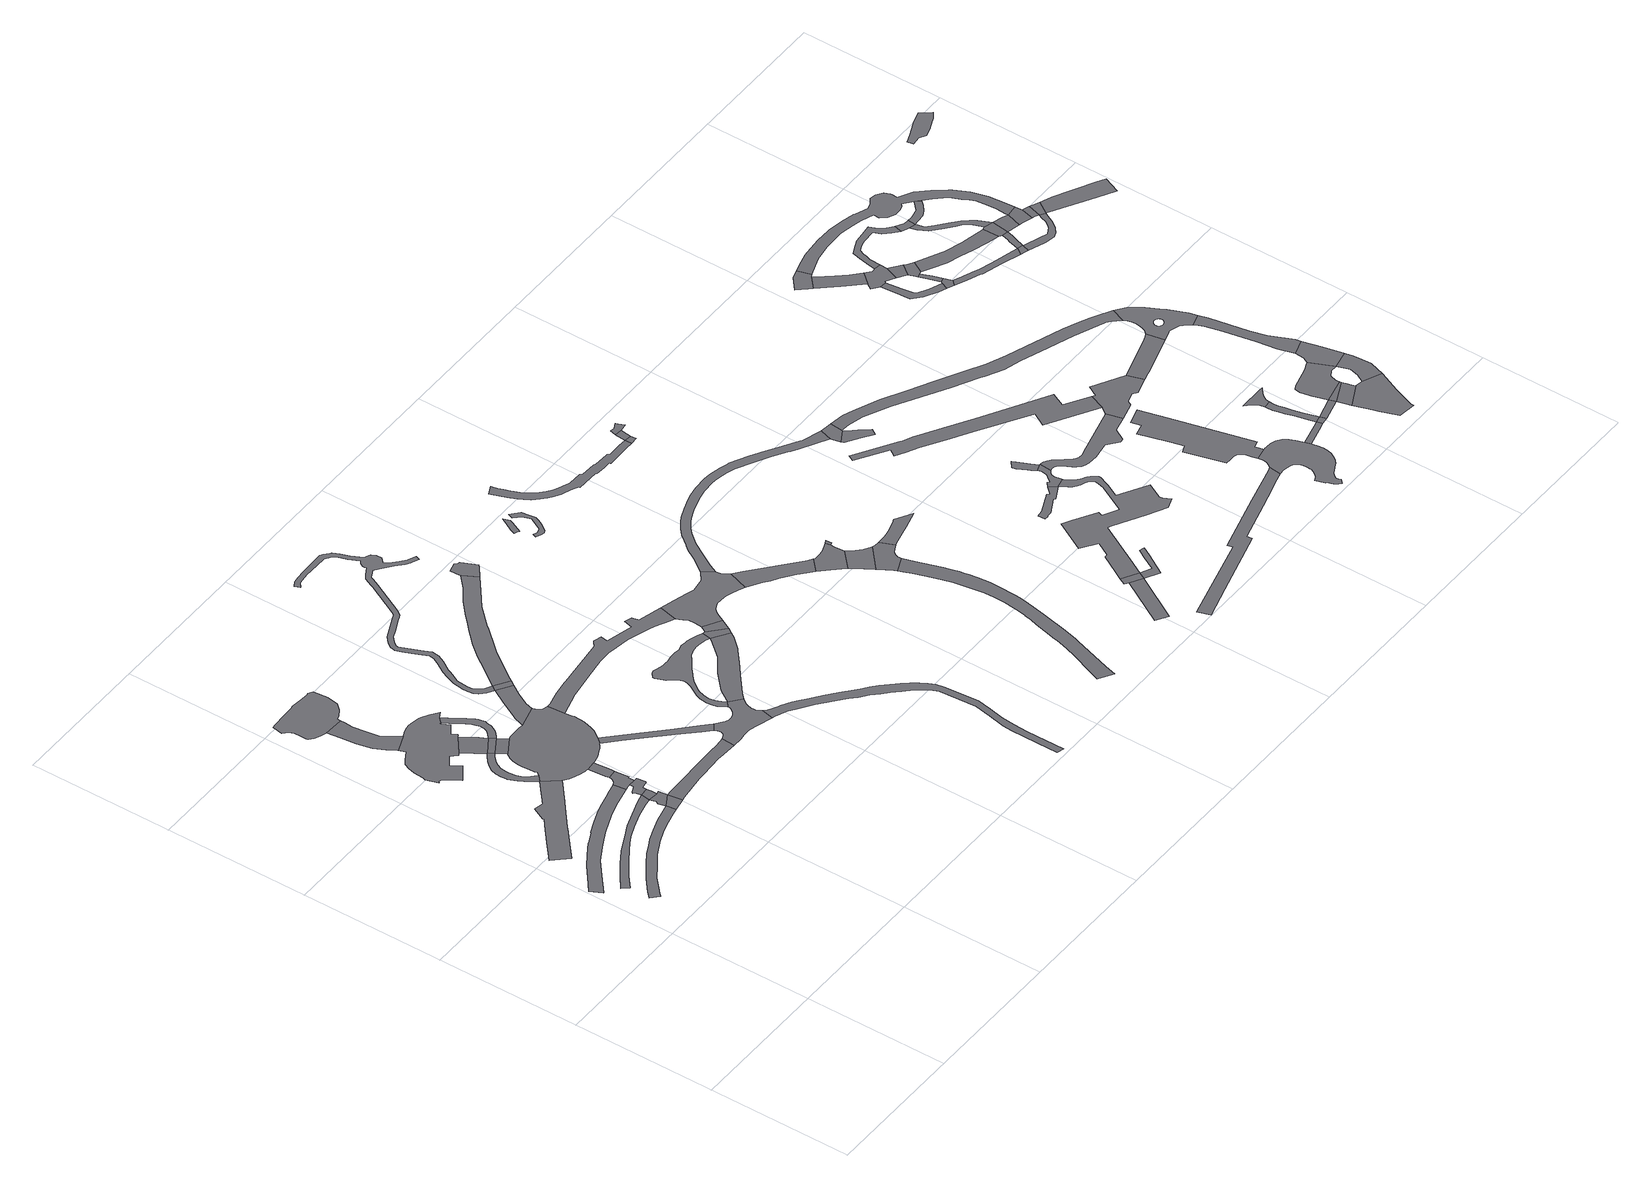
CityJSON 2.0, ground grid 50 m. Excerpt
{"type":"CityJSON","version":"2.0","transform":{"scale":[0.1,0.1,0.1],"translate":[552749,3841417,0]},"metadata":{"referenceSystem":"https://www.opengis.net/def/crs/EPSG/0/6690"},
"CityObjects":{
"road1":{"type":"Road","geometry":[{"type":"MultiSurface","lod":"1","boundaries":[[[0,1,2,3,4,5,6,7,8,9,10,11,12,13,14,15,16,17,18,19,20,21,22,23]]]}]},
"road2":{"type":"Road","geometry":[{"type":"MultiSurface","lod":"1","boundaries":[[[24,25,26,27,28,29,30,31,32,33,34,35,36,37,38,39,40,41,42,43,44,45,46,47,48,49]]]}]},
"road3":{"type":"Road","geometry":[{"type":"MultiSurface","lod":"1","boundaries":[[[50,51,52,53,54,55,56,57,58,59,60,61,62,63,64,65,66,67,68,69]]]}]},
"road4":{"type":"Road","attributes":{"RoadStructureAttribute.sectionType":"1"},"geometry":[{"type":"MultiSurface","lod":"1","boundaries":[[[70,71,72,73,74,75,76,77,78,79,80,81,82,83,84,85,86]]]}]},
"road5":{"type":"Road","geometry":[{"type":"MultiSurface","lod":"1","boundaries":[[[87,88,89,90,91,92,93,94,95,96,97,98,99,70,100,101,102,103,104,105,106,107,108,109,110,111,112]]]}]},
"road6":{"type":"Road","attributes":{"RoadStructureAttribute.sectionType":"1"},"geometry":[{"type":"MultiSurface","lod":"1","boundaries":[[[113,114,115,116,117,118,119,120,121,122,123,124,125]]]}]},
"road7":{"type":"Road","geometry":[{"type":"MultiSurface","lod":"1","boundaries":[[[126,127,128,129,130,131,132,133,119,118,134,135,136,137,138,139,140,141,142,143,144,145,146,147,148,149,150,151,152,153,154,155,156,157,158,159,160,161]]]}]},
"road8":{"type":"Road","geometry":[{"type":"MultiSurface","lod":"1","boundaries":[[[162,0,23,163]]]}]},
"road9":{"type":"Road","attributes":{"RoadStructureAttribute.sectionType":"1"},"geometry":[{"type":"MultiSurface","lod":"1","boundaries":[[[69,164,165,0,162,166,167]]]}]},
"road10":{"type":"Road","geometry":[{"type":"MultiSurface","lod":"1","boundaries":[[[168,169,170,171,172,173,174,175,176,177,178,179,180,113,125,181,182,183,184,185,186,187,188,189]]]}]},
"road11":{"type":"Road","geometry":[{"type":"MultiSurface","lod":"1","boundaries":[[[190,191,50,69,167]]]}]},
"road12":{"type":"Road","geometry":[{"type":"MultiSurface","lod":"1","boundaries":[[[192,193,194,195,196,197,198,50,191,199,200,201,202,203]]]}]},
"road13":{"type":"Road","geometry":[{"type":"MultiSurface","lod":"1","boundaries":[[[204,205,206,207,208,209,24,49,210,192,203]]]}]},
"road14":{"type":"Road","attributes":{"RoadStructureAttribute.sectionType":"1"},"geometry":[{"type":"MultiSurface","lod":"1","boundaries":[[[211,212,213,153,152,214,215,87,216]]]}]},
"road15":{"type":"Road","geometry":[{"type":"MultiSurface","lod":"1","boundaries":[[[216,87,112,217]]]}]},
"road16":{"type":"Road","attributes":{"RoadStructureAttribute.sectionType":"1"},"geometry":[{"type":"MultiSurface","lod":"1","boundaries":[[[218,219,220,221,207,206]]]}]},
"road17":{"type":"Road","attributes":{"RoadStructureAttribute.sectionType":"1"},"geometry":[{"type":"MultiSurface","lod":"1","boundaries":[[[217,112,222,223,224]]]}]},
"road18":{"type":"Road","geometry":[{"type":"MultiSurface","lod":"1","boundaries":[[[225,226,227,228,229,230,231,232,224,223,233,234,235,236,237,238,239,240,241,242,100,70,86,243,244,245,246,247,220,219,248,249,250,251,252,253,254,255,256,257,258,259,260,261,262,263,264,265,266]]]}]},
"road19":{"type":"Road","geometry":[{"type":"MultiSurface","lod":"1","boundaries":[[[267,268,269,270,271,272,273,274,275,276,277,278,279,280,281,282,283,161,160,284,285,286,287,288,289,290,291,292,293,294,295,296,297,298,299,300,216,217]]]}]},
"road20":{"type":"Road","attributes":{"RoadStructureAttribute.sectionType":"1"},"geometry":[{"type":"MultiSurface","lod":"1","boundaries":[[[301,302,303,304,305,306,307,308,309,310,311,312,162,163,313,314,315,316,317,318]]]}]},
"road21":{"type":"Road","attributes":{"RoadStructureAttribute.sectionType":"1"},"geometry":[{"type":"MultiSurface","lod":"1","boundaries":[[[319,320,321,322,323,229,228,324,325,326,327,328]]]}]},
"road22":{"type":"Road","attributes":{"RoadStructureAttribute.sectionType":"1"},"geometry":[{"type":"MultiSurface","lod":"1","boundaries":[[[329,330,331,332,256,255,333,334,335,336,337,338,339]]]}]},
"road23":{"type":"Road","geometry":[{"type":"MultiSurface","lod":"1","boundaries":[[[340,319,328,341]]]}]},
"road24":{"type":"Road","geometry":[{"type":"MultiSurface","lod":"1","boundaries":[[[342,343,344,345,346,347,348,349,350,339,338,351,352,353,354,301,318,355,356,357,358,359,360,361,362,363,364,365,366,367,368]]]}]},
"road25":{"type":"Road","attributes":{"RoadStructureAttribute.sectionType":"1"},"geometry":[{"type":"MultiSurface","lod":"1","boundaries":[[[369,370,371,372,373,374,375,376,377,378,379,340,341,380,381,382,383,384,385,386,387]]]}]},
"road26":{"type":"Road","attributes":{"RoadStructureAttribute.sectionType":"1"},"geometry":[{"type":"MultiSurface","lod":"1","boundaries":[[[388,389,390,391,392,393,394,395,396,397,398,399,400,401,402,403,404,405,406,407,408,409,410,411,412,413,414,415,416,417,418,362,361,419,420,421,422,423,424,425,426,427,428,429,430,431,432,433,434,435,436,437,438,439,440,441,442,443,444]]]}]},
"road27":{"type":"Road","attributes":{"RoadStructureAttribute.sectionType":"1"},"geometry":[{"type":"MultiSurface","lod":"1","boundaries":[[[445,446,447,448,449,450,451,452,453,454,455,456,457,458,459,460,461,462,266,265,463,464,465,466,467,468,469,470,471,472,473,474]]]}]},
"road28":{"type":"Road","geometry":[{"type":"MultiSurface","lod":"1","boundaries":[[[475,476,477,478,479,480,481,482,483,484,485,486,487,488,489,490,491,492,493,494,495,496,497,498,499,500,501,502,503,504,505,506,507,508,509,510,511,512,513,514,515,516,517,518,519,520,521,522,523,524,525,526,527,528,529,530,531,532,533,534,535,536,537,319,340,538,539,540,541,542,543,544,545,546,547,548,549,550,551,552,553,554,555,556,557,558,559,560,561,562,563,564,565,566,567,568,569,570,571,572,573,574]]]}]},
"road29":{"type":"Road","attributes":{"RoadStructureAttribute.sectionType":"1"},"geometry":[{"type":"MultiSurface","lod":"1","boundaries":[[[575,576,577,578,579,580,581,582,583,584,585,586,587,588,589,590,591,592,593,594,595,596,597,598,599,600,601,602,603,604,605,606,607,343,342,608,609,610,611,612,613,614,615,616,617,618,619,620,621,622,623,624,625,626,627,628,629,630,631,632]]]}]},
"road30":{"type":"Road","attributes":{"RoadStructureAttribute.sectionType":"1"},"geometry":[{"type":"MultiSurface","lod":"1","boundaries":[[[631,633,634,635,636,637,638,639,342,368,640,641,642,643,644,645,646,647]]]}]},
"road31":{"type":"Road","geometry":[{"type":"MultiSurface","lod":"1","boundaries":[[[632,631,647,648,649]]]}]},
"road32":{"type":"Road","attributes":{"RoadStructureAttribute.sectionType":"1"},"geometry":[{"type":"MultiSurface","lod":"1","boundaries":[[[650,649,648,651]]]}]},
"road33":{"type":"Road","geometry":[{"type":"MultiSurface","lod":"1","boundaries":[[[652,653,654,655,369,387,656,657,658]]]}]},
"road34":{"type":"Road","geometry":[{"type":"MultiSurface","lod":"1","boundaries":[[[659,660,661,662,474,473,663,664,665,650,651,666,667,668,669,670,671,672,673,674,675,676,677,678]]]}]},
"road35":{"type":"Road","geometry":[{"type":"MultiSurface","lod":"1","boundaries":[[[679,680,681,682,683,684,685,686]]]}]},
"road36":{"type":"Road","geometry":[{"type":"MultiSurface","lod":"1","boundaries":[[[687,688,689,690,691,692,693,694,695,696,697,698,699,700,701,702,703,704,705]]]}]},
"road37":{"type":"Road","attributes":{"RoadStructureAttribute.sectionType":"1"},"geometry":[{"type":"MultiSurface","lod":"1","boundaries":[[[706,707,708,675,674,709,710,711,712,713,714,715,716,717]]]}]},
"road38":{"type":"Road","attributes":{"RoadStructureAttribute.sectionType":"1"},"geometry":[{"type":"MultiSurface","lod":"1","boundaries":[[[718,719,720,721,722,723,724,725,726,727,728,729,730,731,732,733,734,735,736,737,738,739,740,741,742,743,744,745,746,747,748,749,750,751,752,753,754,755,756,757,758,759,760,761,762,763,764,765,766,767]]]}]},
"road39":{"type":"Road","attributes":{"RoadStructureAttribute.sectionType":"1"},"geometry":[{"type":"MultiSurface","lod":"1","boundaries":[[[768,769,770,771,772,717,716,773,774,775,776,777,778,779]]]}]},
"road40":{"type":"Road","attributes":{"RoadStructureAttribute.sectionType":"1"},"geometry":[{"type":"MultiSurface","lod":"1","boundaries":[[[780,781,782,776,775,783,784,785,786,787]]]}]},
"road41":{"type":"Road","geometry":[{"type":"MultiSurface","lod":"1","boundaries":[[[788,787,786,789,790,739,738,791,792,793,794,795,796,797]]]}]},
"road42":{"type":"Road","geometry":[{"type":"MultiSurface","lod":"1","boundaries":[[[798,799,768,779]]]}]},
"road43":{"type":"Road","attributes":{"RoadStructureAttribute.sectionType":"1"},"geometry":[{"type":"MultiSurface","lod":"1","boundaries":[[[800,801,802,803,804,805,806,807,808,809,810,811,812,813,814,815,816,817,818,819,820,821,822,823,824,825,826,827,828,829,830,831,832,833,834,835,836,837,838,839,840,841,842,843,844,845,846,847]]]}]},
"road44":{"type":"Road","attributes":{"RoadStructureAttribute.sectionType":"1"},"geometry":[{"type":"MultiSurface","lod":"1","boundaries":[[[848,849,850,851]]]}]},
"road45":{"type":"Road","attributes":{"RoadStructureAttribute.sectionType":"1"},"geometry":[{"type":"MultiSurface","lod":"1","boundaries":[[[852,853,854,855,856,857,858,859,860,797,796]]]}]},
"road46":{"type":"Road","attributes":{"RoadStructureAttribute.sectionType":"1"},"geometry":[{"type":"MultiSurface","lod":"1","boundaries":[[[861,862,863,864,865,866,867,868,869,870,871,872,873,874,875,876,877,878,879,880,881,882,883,884,678,677,885,886,887,888,889,890,891,892,893,894,895,896,897,898,899,900,901,902,903,904,905,906]]]}]},
"road47":{"type":"Road","geometry":[{"type":"MultiSurface","lod":"1","boundaries":[[[907,908,848,851,909]]]}]},
"road48":{"type":"Road","geometry":[{"type":"MultiSurface","lod":"1","boundaries":[[[910,911,912,913,914,915,909,851]]]}]},
"road49":{"type":"Road","geometry":[{"type":"MultiSurface","lod":"1","boundaries":[[[847,846,916,917]]]}]},
"road50":{"type":"Road","geometry":[{"type":"MultiSurface","lod":"1","boundaries":[[[918,847,917,919]]]}]},
"road51":{"type":"Road","geometry":[{"type":"MultiSurface","lod":"1","boundaries":[[[920,921,922,918,919,923,924]]]}]},
"road52":{"type":"Road","attributes":{"RoadStructureAttribute.sectionType":"1"},"geometry":[{"type":"MultiSurface","lod":"1","boundaries":[[[925,926,927,928,929,930,931,932,933,934,935,936,937,938,939,940,941,942,943,944,945,946,947,948,949,950,951,952,953,954,955,956,957,958,959,960,961,962,963,964,965,966,967,968,969,970,971,907,909]]]}]},
"road53":{"type":"Road","geometry":[{"type":"MultiSurface","lod":"1","boundaries":[[[972,973,974,975,976,977,978,979,980,981,982,983,984,950]]]}]},
"road54":{"type":"Road","attributes":{"RoadStructureAttribute.sectionType":"1"},"geometry":[{"type":"MultiSurface","lod":"1","boundaries":[[[985,986,987,988,989,990,991,992,993,994,995,996,997,998,999]]]}]},
"road55":{"type":"Road","geometry":[{"type":"MultiSurface","lod":"1","boundaries":[[[906,905,1000,1001,1002,1003]]]}]},
"road56":{"type":"Road","attributes":{"RoadStructureAttribute.sectionType":"1"},"geometry":[{"type":"MultiSurface","lod":"1","boundaries":[[[1004,1005,1006,1007,1008,1009,1001,1000]]]}]},
"road57":{"type":"Road","attributes":{"RoadStructureAttribute.sectionType":"1"},"geometry":[{"type":"MultiSurface","lod":"1","boundaries":[[[1010,1011,1012,1013,1014,1015,1016,1017,1018,1019,972,950,949,1020,1021,1022,1023,1024,1025]]]}]},
"road58":{"type":"Road","geometry":[{"type":"MultiSurface","lod":"1","boundaries":[[[1026,1027,1028,1029,1030,1031,1032,1033,1034,1035,1036,1011,1010]]]}]},
"road59":{"type":"Road","attributes":{"RoadStructureAttribute.sectionType":"1"},"geometry":[{"type":"MultiSurface","lod":"1","boundaries":[[[1037,1038,1039,1040,1041,1042,1043,1044,1045,1046,1047,1048,1049,1050,1051,1052,1053,1054,1055,1056,1057,1058,1059]]]}]},
"road60":{"type":"Road","attributes":{"RoadStructureAttribute.sectionType":"1"},"geometry":[{"type":"MultiSurface","lod":"1","boundaries":[[[1060,1061,1062,1063,1064,1065,1066,1067,1068,1069,1070,1025,1024,1071,1072,1073,1074,1075,1076,1077,1078,1079,1080,1081,1082,1083,1084,1085,1086,1087,1088,1089,1090,1091]]]}]},
"road61":{"type":"Road","geometry":[{"type":"MultiSurface","lod":"1","boundaries":[[[1092,1093,1094,1095,1096,1097,1098,1099,1100,1101,1102,1103,985,999,1104,1105,1106,1107,1108,1109,1110,1111,1112,1113,1114,1115,1116,1117,1118,1119,1120,1121,1122,1123,1124,1125,1126,1127,1128,1129,1130,1131,1132,1133,1134,1135,1136,1137,1138,1139]]]}]},
"road62":{"type":"Road","attributes":{"RoadStructureAttribute.sectionType":"1"},"geometry":[{"type":"MultiSurface","lod":"1","boundaries":[[[1140,1141,1142,1143,1144,1145,1146,1147,1148,1149,1150,1151,1152,1153,1154,1155,1156,1100,1099]]]}]},
"road63":{"type":"Road","attributes":{"RoadStructureAttribute.sectionType":"1"},"geometry":[{"type":"MultiSurface","lod":"1","boundaries":[[[1157,1158,1159,1160,1161,1162,1163,1164,1165,1166,1167,1168,1169,1003,1002,1170,1171,1172,1173,1174,1175,1176,1177,1178,1179,1180,1181,1182,1183,1184,1185,1186,1187]]]}]},
"road64":{"type":"Road","geometry":[{"type":"MultiSurface","lod":"1","boundaries":[[[1188,1189,1059,1058,1091,1090,1190,1191,1192,1193,1194,1195]]]}]},
"road65":{"type":"Road","attributes":{"RoadStructureAttribute.sectionType":"1"},"geometry":[{"type":"MultiSurface","lod":"1","boundaries":[[[1196,1197,1139,1138,1198,1199]]]}]},
"road66":{"type":"Road","geometry":[{"type":"MultiSurface","lod":"1","boundaries":[[[1200,1196,1199,1201]]]}]},
"road67":{"type":"Road","geometry":[{"type":"MultiSurface","lod":"1","boundaries":[[[1202,1203,1204,1205,1206,1207,1208,1209,1210,1211,1212,1213,1214,1215,1216,1217,1218,1196,1200]]]}]},
"road68":{"type":"Road","geometry":[{"type":"MultiSurface","lod":"1","boundaries":[[[1219,1220,1221,1222,1223,1224,1225,1226,1227,1228,1229,1230,1210,1209]]]}]},
"road69":{"type":"Road","attributes":{"RoadStructureAttribute.sectionType":"1"},"geometry":[{"type":"MultiSurface","lod":"1","boundaries":[[[1231,1200,1201,1232]]]}]},
"road70":{"type":"Road","geometry":[{"type":"MultiSurface","lod":"1","boundaries":[[[1233,1234,1235,1236,1237,1238,1239]]]}]},
"road71":{"type":"Road","attributes":{"RoadStructureAttribute.sectionType":"1"},"geometry":[{"type":"MultiSurface","lod":"1","boundaries":[[[1240,1241,1242,1243,1195,1194,1244,1245,1246,1247]]]}]},
"road72":{"type":"Road","attributes":{"RoadStructureAttribute.sectionType":"1"},"geometry":[{"type":"MultiSurface","lod":"1","boundaries":[[[1248,1249,1250,1251,1238,1237,1252,1253,1254]]]}]},
"road73":{"type":"Road","geometry":[{"type":"MultiSurface","lod":"1","boundaries":[[[1255,1231,1232,1256]]]}]},
"road74":{"type":"Road","attributes":{"RoadStructureAttribute.sectionType":"1"},"geometry":[{"type":"MultiSurface","lod":"1","boundaries":[[[1257,1258,1259,1256,1232,1260,1261,1262]]]}]},
"road75":{"type":"Road","geometry":[{"type":"MultiSurface","lod":"1","boundaries":[[[1262,1261,1263,1264,1265,1266,1267,1268,1269,1270,1271]]]}]},
"road76":{"type":"Road","attributes":{"RoadStructureAttribute.sectionType":"1"},"geometry":[{"type":"MultiSurface","lod":"1","boundaries":[[[1272,1273,1274,1275,1276,1277,1278,1279,1231,1255,1280,1281,1282,1283,1284]]]}]},
"road77":{"type":"Road","attributes":{"RoadStructureAttribute.sectionType":"1"},"geometry":[{"type":"MultiSurface","lod":"1","boundaries":[[[1285,1286,1287,1288,1289,1290,1291,1292,1293,1294,1295,1296,1297,1298]]]}]},
"road78":{"type":"Road","geometry":[{"type":"MultiSurface","lod":"1","boundaries":[[[1299,1300,1254,1253,1301,1285,1298,1302,1303,1304,1305,1306]]]}]},
"road79":{"type":"Road","geometry":[{"type":"MultiSurface","lod":"1","boundaries":[[[1307,1308,1292,1291,1309,1310]]]}]},
"road80":{"type":"Road","attributes":{"RoadStructureAttribute.sectionType":"1"},"geometry":[{"type":"MultiSurface","lod":"1","boundaries":[[[1304,1303,1311,1312]]]}]},
"road81":{"type":"Road","geometry":[{"type":"MultiSurface","lod":"1","boundaries":[[[1313,1314,1315,1316,1308,1307]]]}]},
"road82":{"type":"Road","geometry":[{"type":"MultiSurface","lod":"1","boundaries":[[[1317,1312,1311,1318,1315,1314,1319,1320]]]}]},
"road83":{"type":"Road","attributes":{"RoadStructureAttribute.sectionType":"1"},"geometry":[{"type":"MultiSurface","lod":"1","boundaries":[[[1321,1322,1323,1324,1325,1284,1326,1327,1328,1329,1271,1270]]]}]},
"road84":{"type":"Road","geometry":[{"type":"MultiSurface","lod":"1","boundaries":[[[1330,1331,1332,1333,1272,1284,1325]]]}]},
"road85":{"type":"Road","geometry":[{"type":"MultiSurface","lod":"1","boundaries":[[[1334,1335,1336,1337,1338,1339,1340,1341,1342,1343,1344,1187,1186,1345,1346,1347,1348,1349,1350,1351,1240,1247,1352,1353,1354,1355,1356],[1357,1358,1359,1360,1361,1362,1363,1364,1365,1366,1367,1368,1369,1370,1371,1372,1373,1374,1375,1376,1377,1378,1379,1380,1381,1382,1383,1384,1385,1386,1387,1388,1389,1390,1391,1392,1393,1394,1395,1396,1397,1398,1399,1400,1401,1402,1403,1404,1405,1406,1407,1408,1409,1410,1411,1412,1413,1414,1415,1416,1417,1418,1419,1420,1421,1422,1423,1424,1425,1426,1427,1428,1429,1430,1431,1432,1433,1434,1435,1436]]]}]},
"road86":{"type":"Road","attributes":{"RoadStructureAttribute.sectionType":"1"},"geometry":[{"type":"MultiSurface","lod":"1","boundaries":[[[1437,1438,1439,1440,1338,1337,1441,1442,1443,1444,1445,1332,1331]]]}]},
"road87":{"type":"Road","geometry":[{"type":"MultiSurface","lod":"1","boundaries":[[[1446,1447,1448,1449,1450,1451,1452,1453,1454,1306,1305,1455,1456,1457,1458,1459,1460,1461,1462,1463,1464,1465]]]}]},
"road88":{"type":"Road","attributes":{"RoadStructureAttribute.sectionType":"1"},"geometry":[{"type":"MultiSurface","lod":"1","boundaries":[[[1466,1467,1468,1469,1470,1310,1309,1471,1472,1473,1474,1475,1476]]]}]},
"road89":{"type":"Road","attributes":{"RoadStructureAttribute.sectionType":"1"},"geometry":[{"type":"MultiSurface","lod":"1","boundaries":[[[1477,1478,1479,1480,1481,1320,1319,1482,1483,1484,1485,1486,1487,1488]]]}]},
"road90":{"type":"Road","attributes":{"RoadStructureAttribute.sectionType":"1"},"geometry":[{"type":"MultiSurface","lod":"1","boundaries":[[[1489,1490,1491,1492,1493,1494,1495,1496,1497,1498,1499,1500,1501,1502,1503,1504,1505,1506,1507,1508,1509,1510,1511,1512,1233,1239,1513,1514,1515,1516,1517,1518,1519,1520,1521,1522,1523,1524,1525,1526,1527,1528,1529,1530,1531,1532,1533,1534,1535,1536,1537,1538]]]}]},
"road91":{"type":"Road","geometry":[{"type":"MultiSurface","lod":"1","boundaries":[[[1539,1465,1464,1540,1541,1542,1543]]]}]},
"road92":{"type":"Road","geometry":[{"type":"MultiSurface","lod":"1","boundaries":[[[1476,1475,1544,1545,1546]]]}]},
"road93":{"type":"Road","geometry":[{"type":"MultiSurface","lod":"1","boundaries":[[[1547,1548,1549,1476,1546,1550,1551,1552,1553]]]}]},
"road94":{"type":"Road","geometry":[{"type":"MultiSurface","lod":"1","boundaries":[[[1541,1554,1555,1556,1557,1558,1559,1560,1561,1562,1563,1564,1565,1566,1567,1568,1542]]]}]},
"road95":{"type":"Road","geometry":[{"type":"MultiSurface","lod":"1","boundaries":[[[1560,1488,1487,1547,1553,1561]]]}]},
"road96":{"type":"Road","geometry":[{"type":"MultiSurface","lod":"1","boundaries":[[[1569,1570,1571,1572,1573,1528,1574,1575,1543,1542]]]}]},
"road97":{"type":"Road","attributes":{"RoadStructureAttribute.sectionType":"1"},"geometry":[{"type":"MultiSurface","lod":"1","boundaries":[[[1576,1577,1578,1579,1580,1581,1582,1583,1584,1546,1545,1585,1586,1587,1588,1589,1590,1591,1592,1593,1594]]]}]},
"road98":{"type":"Road","attributes":{"RoadStructureAttribute.sectionType":"1"},"geometry":[{"type":"MultiSurface","lod":"1","boundaries":[[[1595,1561,1553,1596,1537]]]}]},
"road99":{"type":"Road","geometry":[{"type":"MultiSurface","lod":"1","boundaries":[[[1538,1537,1596,1597,1598,1599,1600]]]}]},
"road100":{"type":"Road","attributes":{"RoadStructureAttribute.sectionType":"1"},"geometry":[{"type":"MultiSurface","lod":"1","boundaries":[[[1600,1599,1601,1576,1602]]]}]},
"road101":{"type":"Road","geometry":[{"type":"MultiSurface","lod":"1","boundaries":[[[1602,1576,1594,1603,1604]]]}]},
"road102":{"type":"Road","attributes":{"RoadStructureAttribute.sectionType":"1"},"geometry":[{"type":"MultiSurface","lod":"1","boundaries":[[[1605,1606,1607,1608,1609,1610,1611,1604,1603,1612,1613,1614,1615]]]}]},
"road103":{"type":"Road","geometry":[{"type":"MultiSurface","lod":"1","boundaries":[[[1616,1617,1618,1619,1620,1621,1622,1623,1624,1625,1626,1627]]]}]}
},
"vertices":[
[455,844,0],[431,839,0],[388,829,0],[343,813,0],[303,798,0],[281,786,0],[246,767,0],[212,745,0],[199,737,0],[157,706,0],[110,668,0],[90,648,0],[116,624,0],[133,641,0],[135,643,0],[177,682,0],[217,709,0],[262,740,0],[309,764,0],[316,768,0],[354,783,0],[398,796,0],[438,807,0],[460,811,0],
[439,1028,0],[426,1025,0],[408,1021,0],[383,1014,0],[348,1006,0],[319,998,0],[272,980,0],[267,978,0],[227,960,0],[225,958,0],[185,939,0],[182,938,0],[140,911,0],[98,883,0],[36,835,0],[9,813,0],[31,773,0],[91,823,0],[140,864,0],[193,894,0],[222,910,0],[240,918,0],[257,927,0],[322,953,0],[382,971,0],[445,984,0],
[452,932,0],[420,924,0],[365,906,0],[315,888,0],[268,865,0],[253,858,0],[211,837,0],[166,809,0],[121,776,0],[76,743,0],[94,721,0],[134,754,0],[186,792,0],[231,822,0],[255,836,0],[280,850,0],[323,868,0],[373,886,0],[420,896,0],[447,902,0],
[323,1217,0],[309,1205,0],[248,1152,0],[215,1159,0],[193,1114,0],[195,1109,0],[175,1093,0],[114,1043,0],[78,1012,0],[54,990,0],[100,941,0],[135,971,0],[200,1026,0],[206,1032,0],[289,1100,0],[293,1103,0],[367,1164,0],
[334,1417,0],[323,1410,0],[305,1396,0],[291,1380,0],[280,1362,0],[274,1343,0],[273,1322,0],[274,1304,0],[275,1302,0],[278,1291,0],[287,1272,0],[297,1255,0],[314,1230,0],[343,1234,0],[319,1259,0],[317,1262,0],[309,1277,0],[304,1291,0],[301,1309,0],[301,1311,0],[300,1326,0],[303,1346,0],[310,1362,0],[322,1378,0],[336,1392,0],[347,1400,0],
[130,1863,0],[136,1816,0],[141,1761,0],[152,1711,0],[170,1674,0],[190,1644,0],[250,1667,0],[222,1704,0],[209,1729,0],[201,1772,0],[196,1817,0],[197,1847,0],[197,1860,0],
[400,1638,0],[372,1658,0],[354,1670,0],[342,1675,0],[317,1680,0],[299,1681,0],[283,1680,0],[270,1676,0],[198,1619,0],[168,1601,0],[161,1596,0],[151,1589,0],[143,1571,0],[136,1546,0],[134,1511,0],[129,1501,0],[144,1459,0],[149,1464,0],[159,1461,0],[175,1436,0],[193,1408,0],[234,1437,0],[245,1445,0],[224,1479,0],[258,1503,0],[277,1483,0],[287,1489,0],[343,1532,0],[348,1535,0],[351,1538,0],[340,1556,0],[374,1580,0],[360,1607,0],[360,1615,0],[363,1610,0],[379,1627,0],
[498,869,0],[505,820,0],
[453,879,0],[448,869,0],[493,900,0],[483,897,0],
[166,2016,0],[156,2014,0],[116,2013,0],[69,2010,0],[57,2009,0],[49,1972,0],[65,1958,0],[72,1940,0],[72,1920,0],[73,1898,0],[73,1891,0],[88,1881,0],[108,1870,0],[198,1874,0],[210,1877,0],[235,1892,0],[252,1912,0],[260,1952,0],[254,2002,0],[239,2012,0],[234,2009,0],[201,2012,0],
[482,919,0],[481,934,0],
[467,987,0],[469,979,0],[467,972,0],[447,964,0],[442,959,0],[447,954,0],[449,943,0],[481,949,0],[506,954,0],[506,958,0],[503,987,0],[492,987,0],
[489,1009,0],[495,1009,0],[491,1059,0],[459,1056,0],[457,1045,0],[449,1034,0],[457,987,0],
[377,1480,0],[373,1485,0],[362,1502,0],[312,1450,0],[317,1442,0],[391,1454,0],
[404,1435,0],
[490,1074,0],[485,1132,0],[452,1129,0],[457,1069,0],
[350,1395,0],[368,1367,0],[425,1401,0],
[593,1395,0],[586,1400,0],[581,1407,0],[576,1424,0],[497,1403,0],[482,1405,0],[458,1405,0],[433,1403,0],[367,1365,0],[356,1348,0],[350,1333,0],[347,1317,0],[347,1315,0],[347,1304,0],[346,1295,0],[348,1273,0],[350,1254,0],[353,1246,0],[384,1152,0],[403,1142,0],[418,1137,0],[439,1132,0],[449,1131,0],[491,1134,0],[511,1139,0],[523,1144,0],[536,1150,0],[548,1156,0],[559,1164,0],[564,1168,0],[566,1168,0],[582,1187,0],[602,1216,0],[606,1226,0],[609,1236,0],[611,1242,0],[616,1261,0],[618,1279,0],[619,1299,0],[618,1303,0],[615,1331,0],[610,1390,0],
[409,1438,0],[421,1448,0],[430,1458,0],[437,1470,0],[438,1473,0],[441,1481,0],[444,1495,0],[446,1504,0],[444,1517,0],[441,1527,0],[438,1536,0],[432,1545,0],[424,1559,0],[421,1564,0],[415,1574,0],[407,1585,0],[394,1606,0],[372,1597,0],[378,1588,0],[381,1583,0],[389,1571,0],[394,1563,0],[399,1556,0],[404,1547,0],[406,1543,0],[413,1529,0],[417,1517,0],[420,1503,0],[420,1493,0],[419,1490,0],[418,1484,0],[414,1477,0],[406,1467,0],[393,1455,0],
[795,880,0],[780,879,0],[760,877,0],[734,876,0],[700,876,0],[698,876,0],[666,875,0],[634,874,0],[604,873,0],[572,872,0],[538,871,0],[513,870,0],[516,822,0],[610,833,0],[631,834,0],[718,837,0],[727,837,0],[793,834,0],
[576,1560,0],[546,1507,0],[513,1446,0],[510,1439,0],[501,1413,0],[577,1434,0],[579,1440,0],[583,1453,0],[604,1493,0],[626,1528,0],
[806,967,0],[749,1022,0],[713,1058,0],[674,1096,0],[615,1121,0],[662,1074,0],[722,1015,0],[730,1007,0],[786,948,0],[811,922,0],[835,940,0],
[588,1578,0],[638,1546,0],
[939,962,0],[922,948,0],[922,943,0],[920,937,0],[910,923,0],[898,914,0],[888,912,0],[876,912,0],[865,916,0],[817,911,0],[819,901,0],[815,891,0],[807,884,0],[828,833,0],[848,836,0],[872,836,0],[895,831,0],[921,823,0],[944,816,0],[958,812,0],[967,855,0],[958,870,0],[957,881,0],[957,889,0],[961,904,0],[965,913,0],[977,930,0],
[934,1941,0],[892,1903,0],[843,1868,0],[796,1825,0],[770,1800,0],[746,1777,0],[734,1764,0],[704,1734,0],[667,1689,0],[635,1643,0],[598,1593,0],[651,1566,0],[720,1659,0],[733,1674,0],[791,1739,0],[796,1745,0],[856,1808,0],[910,1851,0],[961,1891,0],
[1352,153,0],[1354,203,0],[1359,251,0],[1371,301,0],[1378,349,0],[1375,406,0],[1369,471,0],[1368,476,0],[1363,497,0],[1354,519,0],[1341,541,0],[1325,564,0],[1306,586,0],[1286,609,0],[1263,633,0],[1240,652,0],[1217,670,0],[1196,688,0],[1174,707,0],[1154,723,0],[1141,733,0],[1134,739,0],[1110,758,0],[1089,775,0],[1069,791,0],[1051,804,0],[1019,823,0],[1016,824,0],[1007,828,0],[994,835,0],[980,844,0],[968,809,0],[988,801,0],[1011,790,0],[1030,777,0],[1051,763,0],[1083,741,0],[1110,718,0],[1135,697,0],[1162,674,0],[1183,654,0],[1210,632,0],[1235,608,0],[1256,588,0],[1279,563,0],[1298,544,0],[1311,529,0],[1321,517,0],[1338,489,0],[1345,469,0],[1355,341,0],[1343,283,0],[1331,226,0],[1329,191,0],[1328,56,0],[1328,24,0],[1353,18,0],
[1083,1390,0],[1080,1403,0],[1078,1413,0],[1053,1421,0],[1044,1389,0],[950,1414,0],[956,1439,0],[938,1444,0],[927,1446,0],[924,1444,0],[908,1431,0],[897,1430,0],[731,1411,0],[726,1411,0],[723,1410,0],[675,1404,0],[650,1398,0],[624,1391,0],[698,1354,0],[730,1359,0],[788,1368,0],[863,1378,0],[910,1379,0],[915,1378,0],[993,1367,0],[1067,1342,0],[1085,1335,0],[1133,1312,0],[1148,1304,0],[1163,1368,0],
[898,2111,0],[878,2126,0],[855,2148,0],[845,2165,0],[860,2180,0],[859,2200,0],[852,2215,0],[832,2225,0],[811,2263,0],[801,2292,0],[791,2315,0],[787,2318,0],[771,2332,0],[761,2337,0],[711,2337,0],[673,2336,0],[641,2333,0],[623,2331,0],[605,2321,0],[611,2302,0],[628,2316,0],[668,2319,0],[721,2319,0],[756,2317,0],[768,2310,0],[776,2305,0],[786,2292,0],[796,2260,0],[812,2223,0],[804,2217,0],[797,2205,0],[797,2197,0],[797,2190,0],[770,2175,0],[757,2165,0],[750,2152,0],[743,2137,0],[738,2127,0],[681,2014,0],[674,2004,0],[661,1998,0],[656,1996,0],[612,1976,0],[584,1963,0],[562,1945,0],[550,1927,0],[548,1912,0],[547,1910,0],[555,1888,0],[565,1860,0],[578,1830,0],[588,1810,0],[586,1793,0],[576,1773,0],[552,1735,0],[542,1712,0],[530,1682,0],[530,1680,0],[525,1642,0],[525,1625,0],[528,1607,0],[535,1592,0],[553,1575,0],[565,1590,0],[553,1605,0],[543,1620,0],[542,1640,0],[545,1678,0],[559,1705,0],[566,1720,0],[569,1728,0],[591,1763,0],[604,1788,0],[606,1813,0],[596,1838,0],[583,1865,0],[572,1893,0],[565,1911,0],[565,1913,0],[567,1920,0],[577,1933,0],[594,1948,0],[617,1958,0],[664,1979,0],[673,1983,0],[684,1989,0],[696,2004,0],[755,2119,0],[761,2132,0],[767,2145,0],[772,2155,0],[780,2160,0],[800,2170,0],[822,2153,0],[853,2128,0],[878,2106,0],[893,2096,0],[899,2093,0],[920,2084,0],[925,2099,0],
[1128,1206,0],[1115,1211,0],[1107,1213,0],[1089,1218,0],[1082,1218,0],[1063,1220,0],[1044,1215,0],[1040,1215,0],[1025,1217,0],[1003,1217,0],[981,1213,0],[972,1214,0],[960,1214,0],[936,1219,0],[921,1224,0],[912,1220,0],[897,1208,0],[898,1201,0],[904,1184,0],[911,1168,0],[922,1154,0],[932,1140,0],[938,1124,0],[938,1120,0],[937,1107,0],[932,1092,0],[920,1073,0],[916,1066,0],[909,1055,0],[902,1037,0],[899,1010,0],[901,992,0],[905,976,0],[929,979,0],[922,997,0],[918,1019,0],[921,1039,0],[928,1059,0],[936,1071,0],[942,1080,0],[957,1099,0],[965,1107,0],[967,1109,0],[969,1111,0],[978,1118,0],[999,1136,0],[1022,1154,0],[1028,1158,0],[1044,1170,0],[1060,1176,0],[1064,1178,0],[1082,1181,0],[1096,1180,0],[1102,1179,0],[1114,1177,0],[1126,1174,0],[1138,1168,0],[1144,1200,0],
[1135,1161,0],[1085,1103,0],[1059,1084,0],[1037,1068,0],[1026,1060,0],[969,1007,0],[944,969,0],[997,950,0],[1059,1000,0],[1084,1021,0],[1116,1046,0],[1144,1070,0],[1148,1074,0],[1185,1114,0],[1196,1131,0],
[1207,1148,0],[1154,1197,0],
[1167,1219,0],[1226,1183,0],
[969,1979,0],[964,1987,0],[932,1979,0],[933,1955,0],[995,1917,0],[1004,1924,0],[979,1977,0],
[1335,1340,0],[1288,1332,0],[1262,1340,0],[1214,1353,0],[1160,1282,0],[1169,1266,0],[1168,1246,0],[1242,1215,0],[1254,1229,0],[1265,1236,0],[1279,1241,0],[1298,1241,0],[1321,1238,0],[1342,1232,0],[1361,1225,0],[1384,1214,0],[1408,1284,0],[1393,1306,0],[1390,1326,0],[1365,1363,0],
[1211,1984,0],[1198,1958,0],[1187,1936,0],[1180,1919,0],[1189,1915,0],[1197,1911,0],[1214,1949,0],[1219,1962,0],
[1254,1942,0],[1259,1927,0],[1262,1912,0],[1247,1884,0],[1238,1869,0],[1225,1864,0],[1208,1869,0],[1205,1857,0],[1223,1849,0],[1233,1847,0],[1243,1852,0],[1262,1877,0],[1270,1892,0],[1275,1907,0],[1272,1932,0],[1267,1955,0],[1252,1969,0],[1239,1982,0],[1232,1964,0],
[1592,1129,0],[1580,1141,0],[1439,1259,0],[1408,1199,0],[1433,1183,0],[1453,1169,0],[1475,1155,0],[1498,1138,0],[1521,1121,0],[1544,1101,0],[1566,1082,0],[1606,1120,0],
[1725,128,0],[1752,210,0],[1769,262,0],[1772,272,0],[1785,319,0],[1806,414,0],[1811,443,0],[1821,495,0],[1824,517,0],[1826,535,0],[1829,597,0],[1828,627,0],[1824,671,0],[1820,700,0],[1817,713,0],[1814,731,0],[1808,757,0],[1801,781,0],[1783,838,0],[1773,866,0],[1762,905,0],[1709,883,0],[1715,867,0],[1727,839,0],[1739,805,0],[1748,777,0],[1756,750,0],[1765,718,0],[1772,678,0],[1777,643,0],[1781,613,0],[1783,578,0],[1781,540,0],[1779,514,0],[1775,483,0],[1770,457,0],[1769,455,0],[1764,430,0],[1757,406,0],[1747,367,0],[1739,332,0],[1734,310,0],[1731,300,0],[1721,266,0],[1711,233,0],[1700,207,0],[1688,178,0],[1672,136,0],[1664,116,0],[1714,86,0],
[1684,1132,0],[1654,1120,0],[1637,1116,0],[1621,1116,0],[1613,1117,0],[1587,1060,0],[1609,1038,0],[1631,1012,0],[1689,1066,0],[1687,1079,0],[1687,1100,0],[1689,1114,0],
[1730,1022,0],[1712,1039,0],[1696,1055,0],[1645,992,0],[1648,988,0],[1659,970,0],[1678,941,0],[1752,1007,0],
[1763,1003,0],[1693,915,0],[1705,893,0],[1761,919,0],[1761,921,0],[1764,929,0],[1773,940,0],[1782,946,0],[1800,955,0],[1781,1003,0],
[1697,1117,0],[1695,1137,0],
[1681,1889,0],[1636,1888,0],[1627,1894,0],[1626,1895,0],[1574,1896,0],[1567,1901,0],[1515,1902,0],[1508,1910,0],[1460,1912,0],[1456,1913,0],[1437,1921,0],[1421,1927,0],[1405,1935,0],[1388,1947,0],[1372,1962,0],[1359,1976,0],[1348,1991,0],[1342,2003,0],[1335,2019,0],[1332,2028,0],[1328,2038,0],[1320,2059,0],[1314,2077,0],[1309,2097,0],[1278,2082,0],[1292,2044,0],[1298,2029,0],[1301,2019,0],[1310,1999,0],[1319,1982,0],[1331,1964,0],[1349,1944,0],[1367,1928,0],[1384,1916,0],[1403,1905,0],[1416,1899,0],[1443,1888,0],[1461,1880,0],[1461,1876,0],[1540,1874,0],[1541,1869,0],[1574,1868,0],[1600,1868,0],[1601,1862,0],[1603,1862,0],[1682,1863,0],[1711,1864,0],[1710,1887,0],
[2068,285,0],[1977,126,0],[2017,102,0],[2111,261,0],
[1819,960,0],[1843,966,0],[1884,976,0],[1905,981,0],[1946,992,0],[1891,1026,0],[1875,1019,0],[1837,1008,0],[1812,1004,0],
[2015,1454,0],[2012,1456,0],[1941,1500,0],[1916,1515,0],[1869,1542,0],[1809,1573,0],[1797,1577,0],[1776,1583,0],[1733,1592,0],[1709,1594,0],[1660,1591,0],[1627,1586,0],[1605,1580,0],[1590,1575,0],[1564,1566,0],[1534,1553,0],[1528,1551,0],[1510,1541,0],[1485,1523,0],[1466,1505,0],[1436,1468,0],[1435,1467,0],[1421,1449,0],[1400,1414,0],[1403,1356,0],[1425,1394,0],[1459,1449,0],[1488,1484,0],[1504,1500,0],[1526,1515,0],[1541,1524,0],[1574,1538,0],[1613,1551,0],[1633,1556,0],[1663,1562,0],[1709,1564,0],[1729,1562,0],[1768,1554,0],[1798,1545,0],[1854,1516,0],[1901,1489,0],[1950,1459,0],[1958,1454,0],[1981,1439,0],[2072,1388,0],[2085,1431,0],
[2068,317,0],[2056,295,0],[2123,286,0],
[2161,234,0],[2205,309,0],[2223,339,0],[2205,344,0],[2188,314,0],[2161,266,0],
[1736,1865,0],[1735,1884,0],
[1714,1924,0],[1739,1922,0],
[1754,1954,0],[1734,1944,0],[1719,1947,0],[1767,1927,0],[1757,1947,0],
[2147,328,0],[2231,482,0],[2234,481,0],[2246,475,0],[2347,418,0],[2410,384,0],[2447,397,0],[2434,424,0],[2434,434,0],[2461,487,0],[2363,544,0],[2387,588,0],[2394,606,0],[2399,619,0],[2402,627,0],[2402,635,0],[2396,645,0],[2388,654,0],[2380,661,0],[2375,664,0],[2372,667,0],[2362,672,0],[2347,686,0],[2335,702,0],[2330,715,0],[2296,709,0],[2312,682,0],[2320,671,0],[2330,662,0],[2340,657,0],[2355,653,0],[2367,645,0],[2374,635,0],[2377,627,0],[2375,615,0],[2371,596,0],[2348,553,0],[2318,498,0],[2266,527,0],[2273,542,0],[2195,587,0],[2165,604,0],[2106,498,0],[2161,461,0],[2132,411,0],[2122,411,0],[2086,349,0],
[2276,732,0],[2261,717,0],[2253,707,0],[2247,715,0],[2177,684,0],[2160,682,0],[2154,681,0],[2154,656,0],[2167,656,0],[2170,657,0],[2187,658,0],[2240,686,0],[2246,681,0],
[2733,240,0],[2721,234,0],[2581,197,0],[2375,141,0],[2380,124,0],[2232,85,0],[2081,46,0],[2096,3,0],[2211,35,0],[2445,99,0],[2442,117,0],[2581,155,0],[2654,176,0],[2699,189,0],[2727,197,0],
[2080,1355,0],[2121,1379,0],[2123,1382,0],[2127,1426,0],
[2083,1345,0],[2128,1316,0],[2166,1289,0],[2180,1311,0],[2153,1344,0],[2130,1368,0],
[2341,809,0],[2318,799,0],[2321,787,0],[2321,777,0],[2317,766,0],[2314,760,0],[2312,758,0],[2311,757,0],[2297,739,0],[2291,745,0],[2327,725,0],[2325,741,0],[2327,754,0],[2332,762,0],[2341,767,0],[2344,809,0],
[2329,834,0],[2320,854,0],[2311,876,0],[2305,888,0],[2284,870,0],[2284,867,0],[2287,856,0],[2295,840,0],[2302,825,0],[2306,819,0],[2307,816,0],
[2613,900,0],[2599,908,0],[2621,956,0],[2400,1086,0],[2309,1140,0],[2256,1172,0],[2222,1192,0],[2191,1207,0],[2184,1211,0],[2150,1232,0],[2043,1298,0],[2033,1278,0],[2138,1212,0],[2122,1189,0],[2154,1169,0],[2197,1147,0],[2270,1103,0],[2345,1057,0],[2519,952,0],[2492,904,0],[2493,904,0],[2658,804,0],[2681,859,0],
[2466,735,0],[2452,731,0],[2437,731,0],[2428,736,0],[2415,747,0],[2405,761,0],[2392,778,0],[2381,792,0],[2370,801,0],[2360,807,0],[2350,809,0],[2351,769,0],[2360,768,0],[2370,760,0],[2378,750,0],[2385,738,0],[2392,724,0],[2399,713,0],[2410,702,0],[2421,696,0],[2435,692,0],[2454,691,0],[2470,691,0],[2487,694,0],[2506,697,0],[2522,699,0],[2529,700,0],[2566,669,0],[2579,671,0],[2602,711,0],[2655,724,0],[2641,779,0],
[2875,246,0],[2867,265,0],[2856,280,0],[2840,293,0],[2821,298,0],[2805,300,0],[2793,300,0],[2788,298,0],[2746,291,0],[2747,275,0],[2746,261,0],[2741,248,0],[2745,199,0],[2761,197,0],[2777,192,0],[2786,185,0],[2795,175,0],[2798,163,0],[2799,147,0],[2797,135,0],[2797,131,0],[2791,116,0],[2778,103,0],[2763,96,0],[2774,63,0],[2777,60,0],[2784,40,0],[2784,39,0],[2792,28,0],[2801,20,0],[2813,33,0],[2809,41,0],[2809,50,0],[2812,57,0],[2823,67,0],[2834,73,0],[2843,78,0],[2846,80,0],[2861,87,0],[2871,97,0],[2881,109,0],[2882,112,0],[2890,124,0],[2894,138,0],[2896,158,0],[2894,178,0],[2890,198,0],[2884,217,0],
[2780,328,0],[2803,335,0],[2735,617,0],[2711,712,0],[2654,696,0],[2662,661,0],[2623,651,0],[2651,549,0],[2663,502,0],[2638,493,0],[2675,356,0],[2694,355,0],[2710,355,0],[2723,351,0],[2731,341,0],[2736,329,0],[2741,309,0],
[2985,1052,0],[2963,1063,0],[2930,1079,0],[2875,1103,0],[2682,1171,0],[2616,1198,0],[2554,1233,0],[2460,1283,0],[2383,1324,0],[2301,1368,0],[2223,1401,0],[2200,1410,0],[2179,1419,0],[2154,1379,0],[2208,1366,0],[2294,1324,0],[2425,1250,0],[2471,1224,0],[2557,1178,0],[2567,1172,0],[2627,1141,0],[2685,1124,0],[2782,1090,0],[2870,1058,0],[2951,1024,0],[2970,1016,0],[2973,1014,0],[2986,1003,0],[2998,991,0],[3010,977,0],[3031,1027,0],
[2712,887,0],[2692,851,0],[2717,740,0],[2726,756,0],[2759,766,0],[2777,755,0],[2834,772,0],[2818,828,0],
[2980,242,0],[2958,236,0],[2954,215,0],[2985,223,0],
[3003,247,0],[3009,225,0],
[2994,279,0],[2988,300,0],[2980,333,0],[2977,349,0],[2975,358,0],[2971,377,0],[2969,394,0],[2970,408,0],[2943,406,0],[2943,395,0],[2945,379,0],[2949,360,0],[2954,340,0],[2961,316,0],[2967,293,0],[2968,289,0],[2975,260,0],
[2971,422,0],[2978,433,0],[2990,447,0],[2993,450,0],[3001,458,0],[3008,463,0],[2996,463,0],[2910,463,0],[2919,455,0],[2931,442,0],[2939,429,0],[2942,418,0],
[3080,268,0],[3087,246,0],
[2624,1904,0],[2594,1895,0],[2552,1860,0],[2579,1829,0],[2588,1818,0],[2627,1853,0],[2637,1858,0],
[3001,887,0],[2990,881,0],[2979,877,0],[2972,874,0],[2861,779,0],[2870,781,0],[2979,814,0],[3013,824,0],
[2701,1764,0],[2658,1813,0],[2653,1819,0],[2632,1847,0],[2643,1756,0],[2699,1696,0],[2733,1735,0],
[3165,288,0],[3166,283,0],
[3176,247,0],[3169,269,0],[3168,271,0],[3096,215,0],[3100,199,0],[3178,239,0],
[3111,162,0],[3121,134,0],[3127,116,0],[3148,54,0],[3207,46,0],[3208,57,0],[3234,127,0],[3269,205,0],[3206,234,0],
[3179,419,0],[3168,414,0],[3147,404,0],[3074,386,0],[3060,378,0],[3057,360,0],[3059,343,0],[3064,322,0],[3163,304,0],[3170,326,0],[3186,334,0],[3190,337,0],[3215,337,0],
[2712,1657,0],[2716,1609,0],[2720,1554,0],[2734,1541,0],[2748,1527,0],[2793,1502,0],[2820,1491,0],[2831,1515,0],[2789,1532,0],[2753,1552,0],[2750,1556,0],[2748,1559,0],[2742,1599,0],[2734,1654,0],
[2757,1717,0],[2754,1717,0],[2687,1676,0],[2739,1662,0],[2770,1642,0],[2789,1690,0],[2791,1715,0],[2766,1717,0],
[2851,1526,0],[2836,1520,0],[2844,1480,0],[2861,1498,0],
[2802,1622,0],[2830,1658,0],
[2840,1559,0],[2827,1595,0],[2813,1590,0],[2820,1568,0],
[2839,1650,0],[2808,1604,0],[2835,1598,0],[2859,1639,0],
[3278,233,0],[3286,258,0],[3285,305,0],[3282,321,0],[3277,350,0],[3228,300,0],[3230,294,0],[3223,270,0],[3221,262,0],
[3261,422,0],[3245,488,0],[3191,469,0],[3189,439,0],
[3089,825,0],[3098,817,0],[3109,806,0],[3117,795,0],[3160,807,0],[3152,836,0],[3127,898,0],[3116,918,0],[3096,958,0],[3084,975,0],[3066,1000,0],[3017,964,0],[3021,952,0],[3022,938,0],[3019,922,0],[3017,909,0],[3014,901,0],[3009,894,0],[3040,832,0],[3046,834,0],[3051,836,0],[3058,836,0],[3078,829,0],[3074,872,0],[3073,871,0],[3072,871,0],[3071,870,0],[3070,870,0],[3068,870,0],[3067,869,0],[3066,869,0],[3065,869,0],[3064,869,0],[3063,870,0],[3062,870,0],[3061,870,0],[3060,871,0],[3059,871,0],[3058,872,0],[3057,872,0],[3056,873,0],[3055,874,0],[3054,875,0],[3053,876,0],[3052,877,0],[3052,878,0],[3052,879,0],[3051,880,0],[3051,881,0],[3051,882,0],[3051,883,0],[3051,886,0],[3051,887,0],[3051,888,0],[3051,889,0],[3052,890,0],[3052,891,0],[3052,892,0],[3053,893,0],[3054,894,0],[3055,895,0],[3056,896,0],[3057,897,0],[3058,898,0],[3060,898,0],[3061,899,0],[3062,899,0],[3063,899,0],[3064,899,0],[3065,900,0],[3066,900,0],[3067,899,0],[3069,899,0],[3070,899,0],[3071,898,0],[3072,898,0],[3073,897,0],[3074,897,0],[3075,896,0],[3076,895,0],[3077,895,0],[3078,894,0],[3078,893,0],[3079,892,0],[3079,891,0],[3080,890,0],[3080,889,0],[3080,888,0],[3081,887,0],[3081,886,0],[3081,885,0],[3081,884,0],[3081,882,0],[3081,881,0],[3080,880,0],[3080,879,0],[3079,878,0],[3079,877,0],[3078,876,0],[3077,875,0],[3076,874,0],[3076,873,0],[3075,872,0],
[3241,507,0],[3207,587,0],[3192,641,0],[3168,774,0],[3125,779,0],[3131,761,0],[3146,704,0],[3167,594,0],[3175,526,0],
[2930,1799,0],[2915,1824,0],[2907,1841,0],[2870,1838,0],[2837,1835,0],[2815,1825,0],[2785,1810,0],[2779,1782,0],[2773,1752,0],[2793,1755,0],[2797,1770,0],[2800,1785,0],[2808,1800,0],[2828,1810,0],[2848,1815,0],[2895,1816,0],[2905,1791,0],[2926,1769,0],[2948,1749,0],[2956,1779,0],
[2991,1447,0],[2943,1463,0],[2942,1464,0],[2934,1466,0],[2881,1488,0],[2885,1463,0],[2929,1445,0],[2936,1441,0],[3007,1420,0],[3074,1398,0],[3089,1420,0],
[3046,1565,0],[3015,1572,0],[2952,1591,0],[2947,1594,0],[2892,1621,0],[2870,1578,0],[2915,1556,0],[2960,1542,0],[3008,1525,0],[3056,1510,0],[3101,1498,0],[3098,1553,0],
[3232,1574,0],[3227,1627,0],[3211,1682,0],[3188,1731,0],[3182,1740,0],[3150,1783,0],[3113,1821,0],[3065,1848,0],[3067,1868,0],[3065,1873,0],[3059,1892,0],[3037,1907,0],[3014,1910,0],[2994,1897,0],[2974,1889,0],[2932,1906,0],[2927,1909,0],[2882,1921,0],[2832,1930,0],[2823,1930,0],[2774,1932,0],[2709,1926,0],[2696,1923,0],[2647,1911,0],[2700,1881,0],[2712,1883,0],[2764,1892,0],[2798,1892,0],[2837,1893,0],[2886,1882,0],[2917,1876,0],[2960,1859,0],[2960,1839,0],[2975,1819,0],[3000,1807,0],[3016,1807,0],[3025,1807,0],[3040,1812,0],[3048,1820,0],[3080,1795,0],[3121,1758,0],[3154,1721,0],[3171,1684,0],[3181,1663,0],[3189,1644,0],[3195,1604,0],[3197,1574,0],[3195,1539,0],[3195,1531,0],[3236,1535,0],
[2983,1762,0],[2968,1742,0],[2976,1739,0],[2998,1734,0],[3000,1761,0],
[3089,1393,0],[3100,1389,0],[3109,1416,0],
[3111,1491,0],[3103,1465,0],[3101,1460,0],[3122,1453,0],[3126,1465,0],[3131,1481,0],[3133,1488,0],
[2981,1714,0],[2999,1684,0],[3027,1657,0],[3062,1630,0],[3082,1615,0],[3097,1590,0],[3110,1558,0],[3140,1548,0],[3120,1591,0],[3107,1610,0],[3092,1630,0],[3062,1655,0],[3029,1682,0],[3006,1704,0],[3001,1727,0],
[3013,1735,0],[3041,1737,0],[3063,1748,0],[3081,1763,0],[3095,1778,0],[3051,1767,0],[3018,1760,0],
[3249,1454,0],[3242,1438,0],[3237,1422,0],[3226,1408,0],[3217,1397,0],[3207,1392,0],[3194,1384,0],[3168,1394,0],[3115,1413,0],[3157,1369,0],[3163,1367,0],[3195,1361,0],[3212,1367,0],[3229,1382,0],[3242,1399,0],[3249,1409,0],[3259,1430,0],[3264,1438,0],[3266,1442,0],
[3179,1537,0],[3178,1478,0],
[3193,1474,0],[3219,1466,0],[3226,1464,0],[3238,1509,0],
[3235,1461,0],[3261,1500,0],
[3267,1443,0],[3295,1486,0],
[3467,1400,0],[3445,1412,0],[3429,1420,0],[3411,1429,0],[3388,1441,0],[3336,1468,0],[3321,1475,0],[3276,1438,0],[3413,1359,0],[3470,1325,0],[3496,1384,0],
[3408,2013,0],[3368,2001,0],[3318,1978,0],[3284,1965,0],[3289,1945,0],[3319,1948,0],[3341,1935,0],[3369,1943,0],[3404,1958,0],[3406,1959,0],[3416,1963,0],[3435,1978,0]
]}
